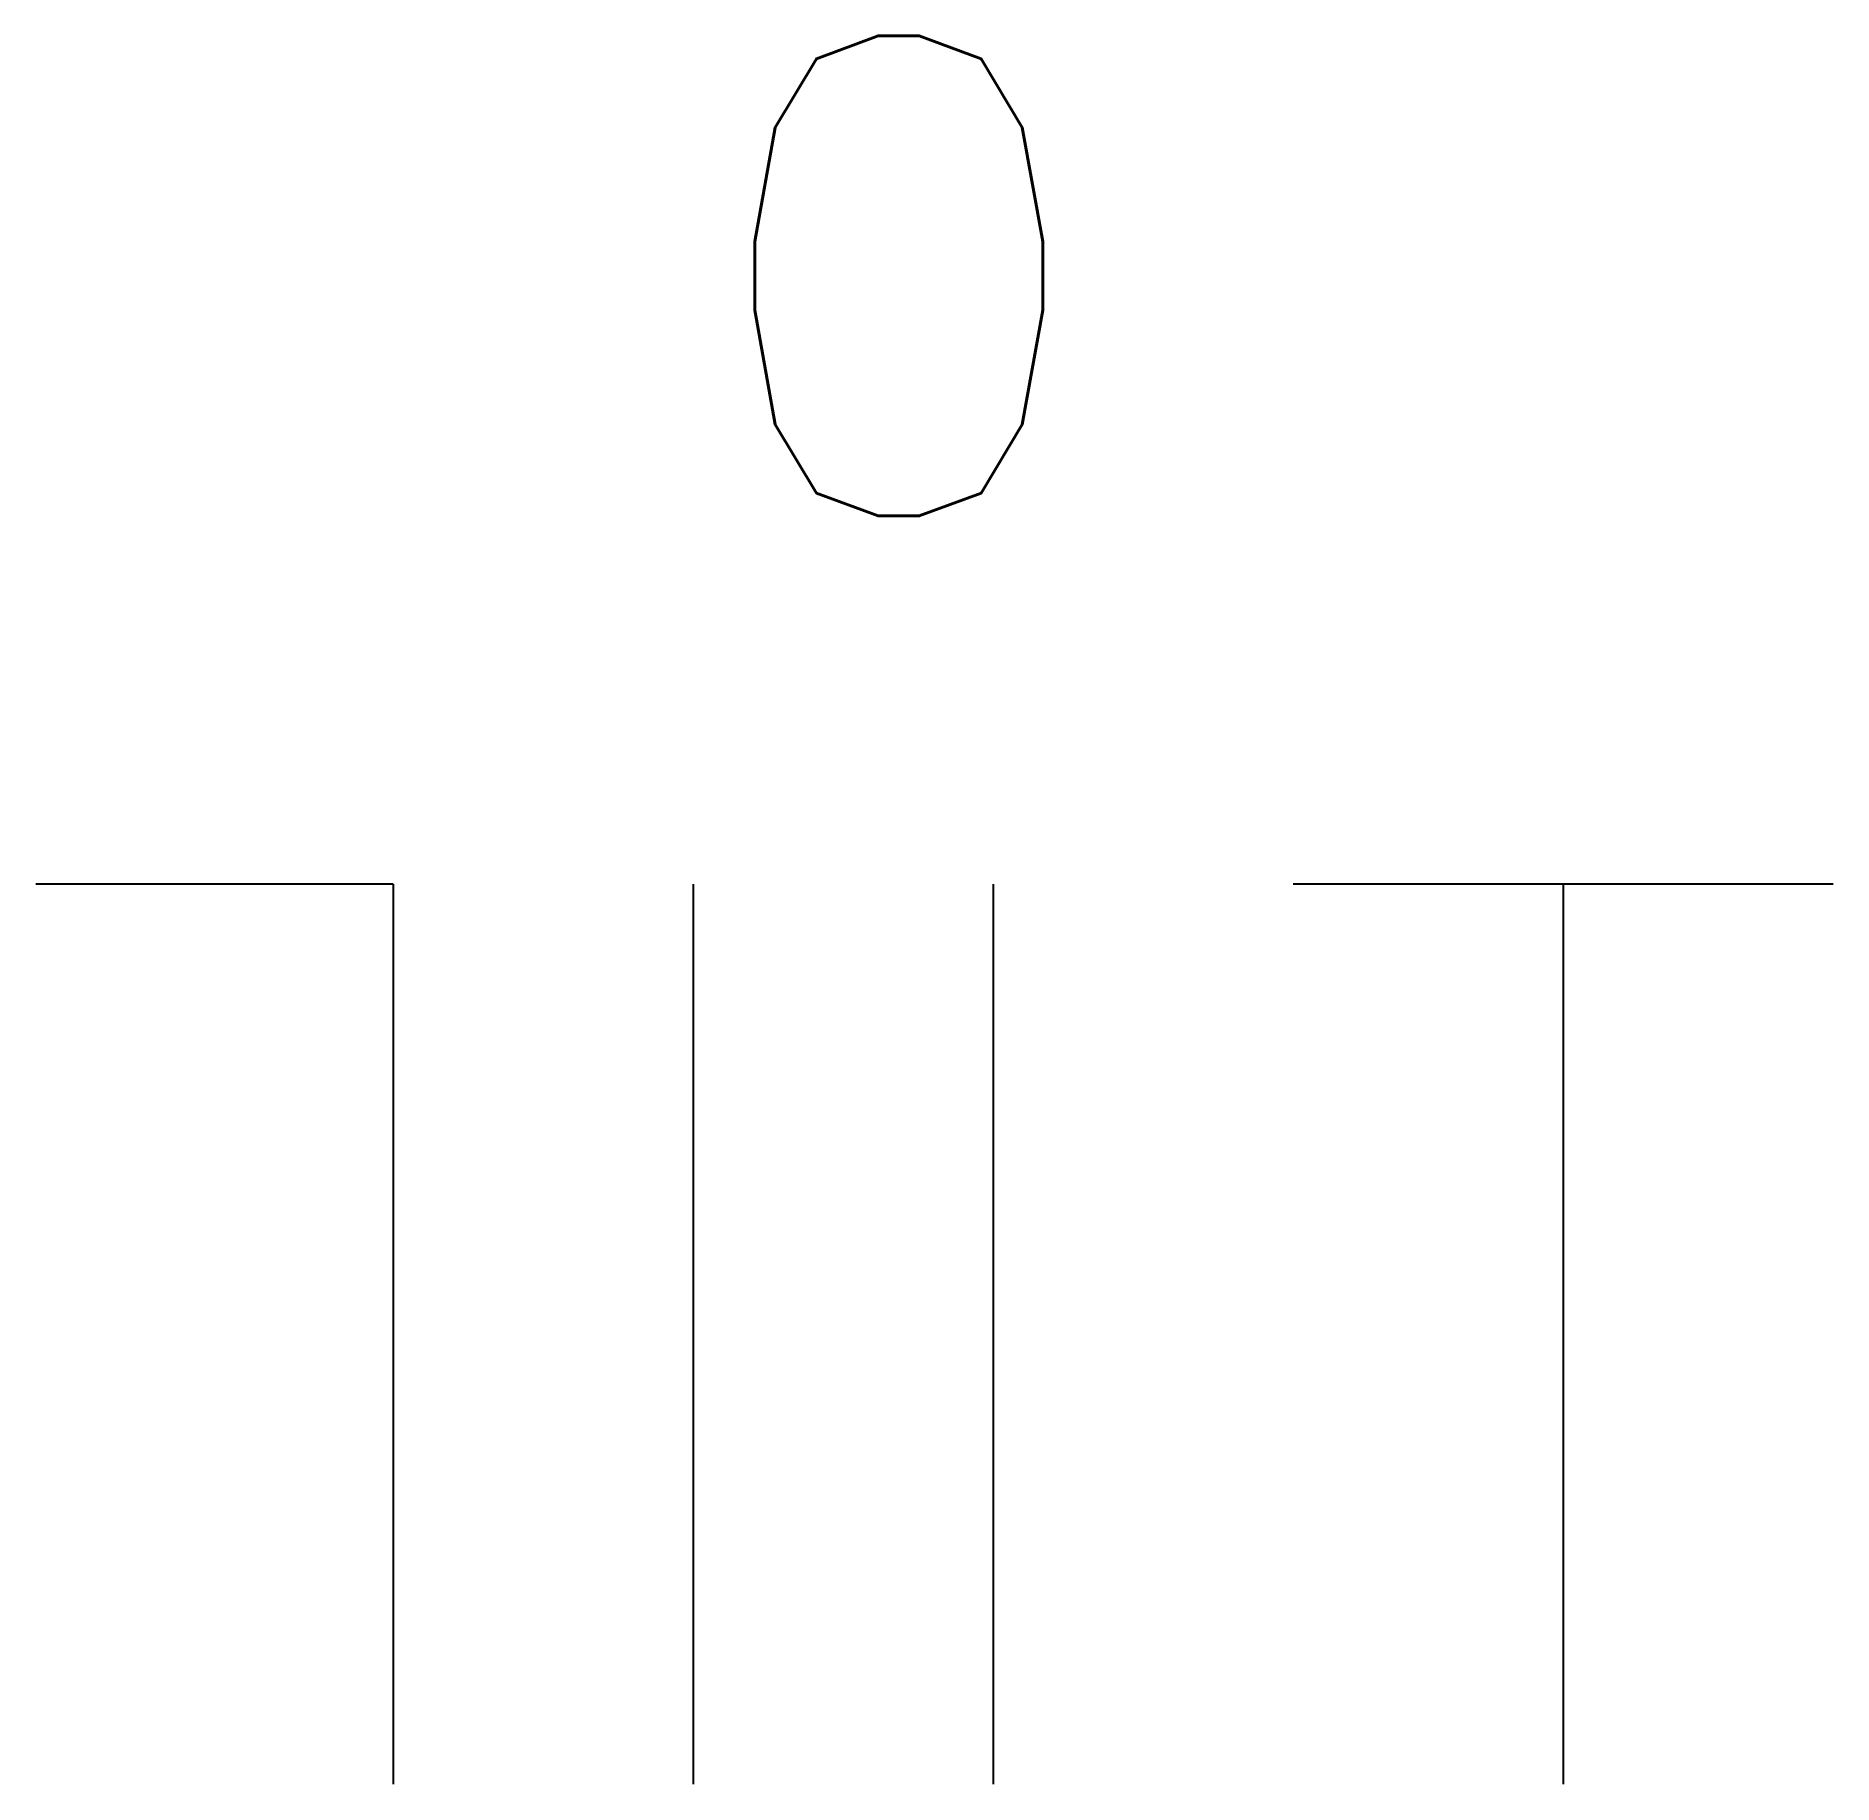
# Model space of a CAD drawing. Extents: x 139.805 to 140.404, y -25.161 to -24.578.
import ezdxf
from ezdxf.enums import TextEntityAlignment as Align

# ---------------------------------------------------------------- set-up
doc = ezdxf.new("R2010")
doc.units = 0
doc.header["$MEASUREMENT"] = 0
doc.layers.add('EL-02', color=2, linetype='CONTINUOUS')
doc.layers.add('FIACAO', color=2, linetype='CONTINUOUS')
doc.styles.add('S16', font='SIMPLEX.SHX', dxfattribs={"height": 0.16})

# ---------------------------------------------------------------- blocks, each defined once
blk = doc.blocks.new('_NFFT')
at = {"layer": 'EL-02'}
for p, q in [((-0.18044, 0.15), (-0.29956, 0.15)), ((-0.18044, 0.15), (-0.18044, -0.15)), ((-0.08044, 0.15), (-0.08044, -0.15)), ((0.01956, 0.15), (0.01956, -0.15)), ((0.29956, 0.15), (0.11956, 0.15)), ((0.20956, 0.15), (0.20956, -0.15))]:
    blk.add_line(p, q, dxfattribs=at)

msp = doc.modelspace()

# ---------------------------------------------------------------- block references
at = {"layer": 'FIACAO', "linetype": 'CONTINUOUS', "ltscale": 0.1}
msp.add_blockref('_NFFT', (140.10419, -25.01056), dxfattribs=at)

# ---------------------------------------------------------------- texts
at = {"layer": 'FIACAO', "style": 'S16'}
msp.add_text('0', height=0.16, dxfattribs=at).set_placement((140.09227, -24.73784), align=Align.CENTER)

doc.saveas('drawing.dxf')
